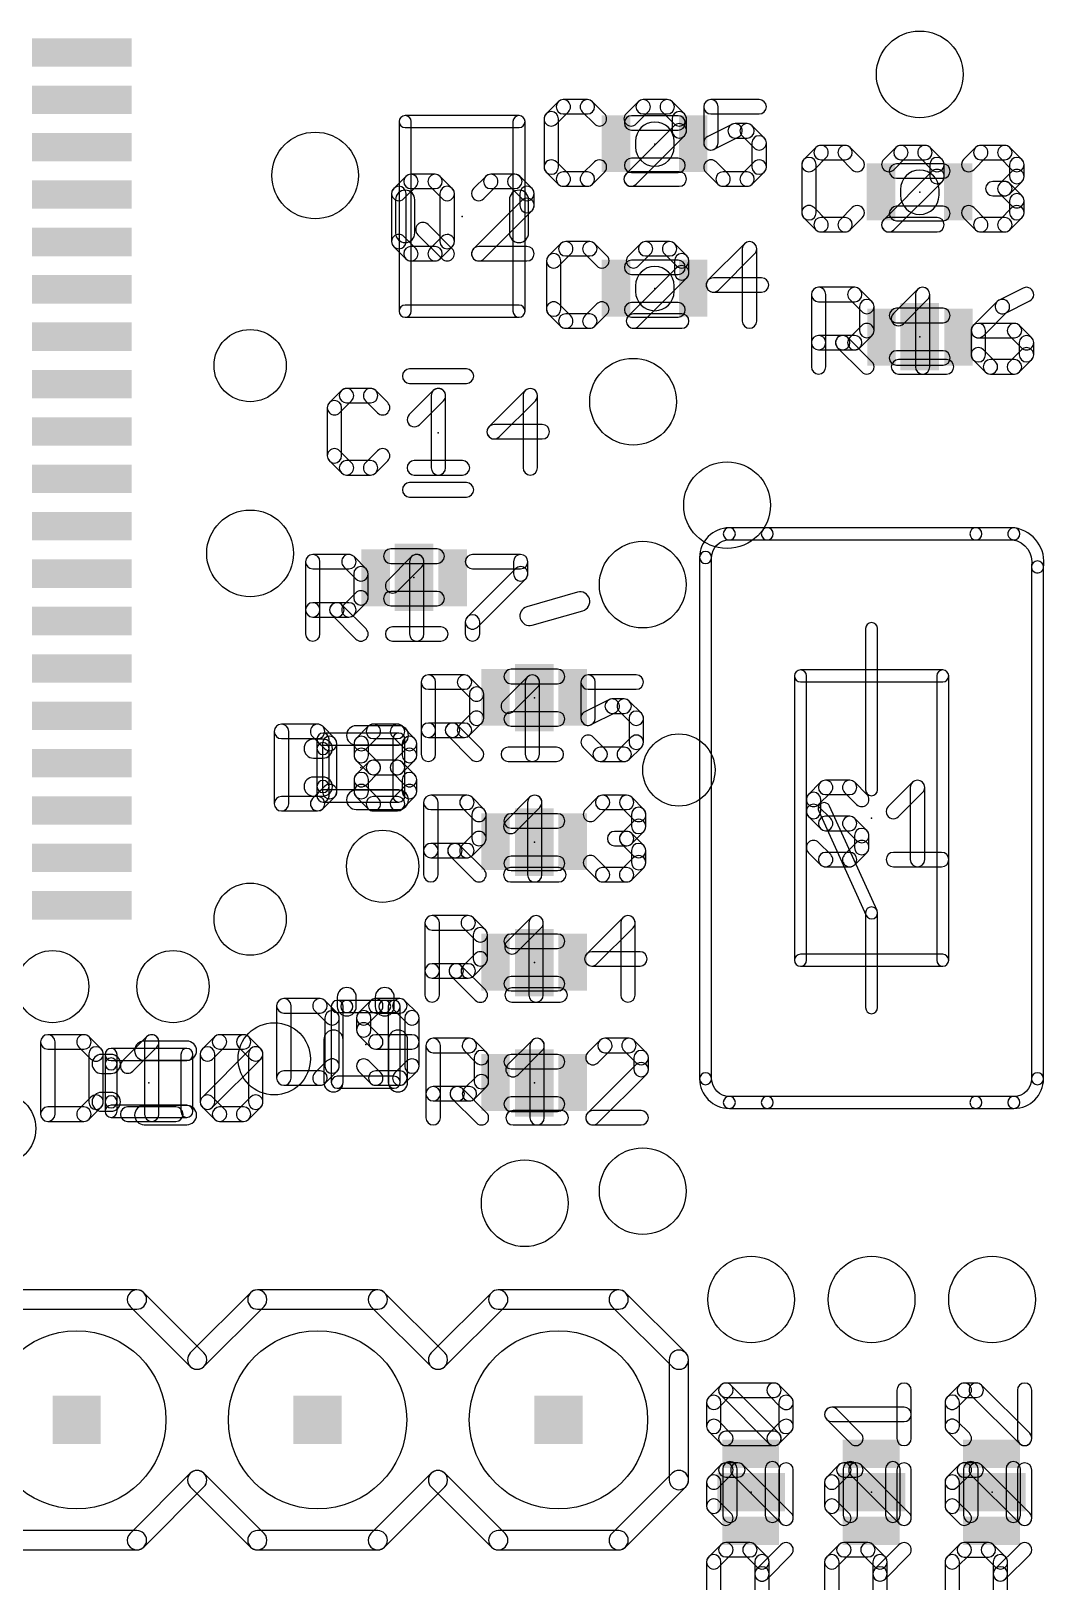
# Model space of a CAD drawing. Extents: x -56 to 120, y -53 to 58.
# Drawn here: x 43.21 to 53.89, y 16.58 to 32.94 of the extents above; entities that cross this region are included whole.
import ezdxf

# ---------------------------------------------------------------- set-up
doc = ezdxf.new("R2010")
doc.units = 0
for name, color, linetype in [('125', 6, 'CONTINUOUS'), ('126', 6, 'CONTINUOUS'), ('17', 82, 'CONTINUOUS'), ('18', 82, 'CONTINUOUS'), ('21', 253, 'CONTINUOUS'), ('23', 7, 'CONTINUOUS'), ('51', 253, 'CONTINUOUS')]:
    doc.layers.add(name, color=color, linetype=linetype)

# ---------------------------------------------------------------- blocks, each defined once
blk = doc.blocks.new('RECT')
blk.add_solid([(-0.5, -0.5), (0.5, -0.5), (-0.5, 0.5), (0.5, 0.5)])
blk = doc.blocks.new('ROUNDP')
blk.add_circle((0, 0), 0.5)
blk = doc.blocks.new('ROUNDV')
blk.add_circle((0, 0), 0.5)

msp = doc.modelspace()

# ---------------------------------------------------------------- linework, layer by layer
at = {"layer": '125'}
for points in [[(48.6162, 32.0174), (48.6162, 31.5084, 1), (48.7682, 31.5084), (48.7682, 32.0174, 1)], [(48.7655, 32.1981), (48.6385, 32.0711, 1), (48.7459, 31.9637), (48.8729, 32.0907, 1)], [(49.0732, 32.2204), (48.8192, 32.2204, 1), (48.8192, 32.0684), (49.0732, 32.0684, 1)], [(49.2539, 32.0711), (49.1269, 32.1981, 1), (49.0195, 32.0907), (49.1465, 31.9637, 1)], [(49.6075, 32.1981), (49.4805, 32.0711, 1), (49.5879, 31.9637), (49.7149, 32.0907, 1)], [(49.9152, 32.2204), (49.6612, 32.2204, 1), (49.6612, 32.0684), (49.9152, 32.0684, 1)], [(50.0959, 32.0711), (49.9689, 32.1981, 1), (49.8615, 32.0907), (49.9885, 31.9637, 1)], [(50.1182, 31.8904), (50.1182, 32.0174, 1), (49.9662, 32.0174), (49.9662, 31.8904, 1)], [(50.8842, 32.2204), (50.3762, 32.2204, 1), (50.3762, 32.0684), (50.8842, 32.0684, 1)], [(50.3002, 32.1444), (50.3002, 31.7634, 1), (50.4522, 31.7634), (50.4522, 32.1444, 1)], [(49.588, 31.3277), (50.096, 31.8367, 1), (49.9884, 31.9441), (49.4804, 31.4351, 1)], [(50.4102, 31.6954), (50.6642, 31.8224, 1), (50.5962, 31.9584), (50.3422, 31.8314, 1)], [(50.6302, 31.8144), (50.7572, 31.8144, 1), (50.7572, 31.9664), (50.6302, 31.9664, 1)], [(50.7035, 31.8367), (50.8305, 31.7097, 1), (50.9379, 31.8171), (50.8109, 31.9441, 1)], [(50.8082, 31.7634), (50.8082, 31.5084, 1), (50.9602, 31.5084), (50.9602, 31.7634, 1)], [(51.3338, 31.5344), (51.3338, 31.0264, 1), (51.4858, 31.0264), (51.4858, 31.5344, 1)], [(51.4831, 31.7151), (51.3561, 31.5881, 1), (51.4635, 31.4807), (51.5905, 31.6077, 1)], [(51.7908, 31.7374), (51.5368, 31.7374, 1), (51.5368, 31.5854), (51.7908, 31.5854, 1)], [(51.9715, 31.5881), (51.8445, 31.7151, 1), (51.7371, 31.6077), (51.8641, 31.4807, 1)], [(52.3251, 31.7151), (52.1981, 31.5881, 1), (52.3055, 31.4807), (52.4325, 31.6077, 1)], [(52.6328, 31.7374), (52.3788, 31.7374, 1), (52.3788, 31.5854), (52.6328, 31.5854, 1)], [(52.8135, 31.5881), (52.6865, 31.7151, 1), (52.5791, 31.6077), (52.7061, 31.4807, 1)], [(52.8358, 31.4074), (52.8358, 31.5344, 1), (52.6838, 31.5344), (52.6838, 31.4074, 1)], [(53.1475, 31.4807), (53.2745, 31.6077, 1), (53.1671, 31.7151), (53.0401, 31.5881, 1)], [(53.2208, 31.5854), (53.4748, 31.5854, 1), (53.4748, 31.7374), (53.2208, 31.7374, 1)], [(53.4211, 31.6077), (53.5481, 31.4807, 1), (53.6555, 31.5881), (53.5285, 31.7151, 1)], [(53.5258, 31.5344), (53.5258, 31.4074, 1), (53.6778, 31.4074), (53.6778, 31.5344, 1)], [(47.1389, 31.1757), (47.2659, 31.3027, 1), (47.1585, 31.4101), (47.0315, 31.2831, 1)], [(47.2122, 31.2804), (47.4672, 31.2804, 1), (47.4672, 31.4324), (47.2122, 31.4324, 1)], [(47.4135, 31.3027), (47.5405, 31.1757, 1), (47.6479, 31.2831), (47.5209, 31.4101, 1)], [(48.0005, 31.4101), (47.8735, 31.2831, 1), (47.9809, 31.1757), (48.1079, 31.3027, 1)], [(48.3082, 31.4324), (48.0542, 31.4324, 1), (48.0542, 31.2804), (48.3082, 31.2804, 1)], [(48.4897, 31.2834), (48.3617, 31.4104, 1), (48.2547, 31.3024), (48.3827, 31.1754, 1)], [(48.6385, 31.4547), (48.7655, 31.3277, 1), (48.8729, 31.4351), (48.7459, 31.5621, 1)], [(48.8192, 31.3054), (49.0732, 31.3054, 1), (49.0732, 31.4574), (48.8192, 31.4574, 1)], [(49.1269, 31.3277), (49.2539, 31.4547, 1), (49.1465, 31.5621), (49.0195, 31.4351, 1)], [(50.0422, 31.4574), (49.5342, 31.4574, 1), (49.5342, 31.3054), (50.0422, 31.3054, 1)], [(50.5569, 31.4351), (50.4299, 31.5621, 1), (50.3225, 31.4547), (50.4495, 31.3277, 1)], [(50.7572, 31.4574), (50.5032, 31.4574, 1), (50.5032, 31.3054), (50.7572, 31.3054, 1)], [(50.8305, 31.5621), (50.7035, 31.4351, 1), (50.8109, 31.3277), (50.9379, 31.4547, 1)], [(52.3055, 30.8457), (52.8135, 31.3537, 1), (52.7061, 31.4611), (52.1981, 30.9531, 1)], [(53.5481, 31.4611), (53.4211, 31.3341, 1), (53.5285, 31.2267), (53.6555, 31.3537, 1)], [(47.1612, 30.7214), (47.1612, 31.2294, 1), (47.0092, 31.2294), (47.0092, 30.7214, 1)], [(47.5182, 31.2294), (47.5182, 30.7214, 1), (47.6702, 30.7214), (47.6702, 31.2294, 1)], [(48.5122, 31.1024), (48.5122, 31.2294, 1), (48.3602, 31.2294), (48.3602, 31.1024, 1)], [(53.4748, 31.3564), (53.3478, 31.3564, 1), (53.3478, 31.2044), (53.4748, 31.2044, 1)], [(53.4211, 31.2267), (53.5481, 31.0997, 1), (53.6555, 31.2071), (53.5285, 31.3341, 1)], [(47.9809, 30.5397), (48.4899, 31.0487, 1), (48.3825, 31.1561), (47.8735, 30.6471, 1)], [(51.3561, 30.9727), (51.4831, 30.8457, 1), (51.5905, 30.9531), (51.4635, 31.0801, 1)], [(51.8445, 30.8457), (51.9715, 30.9727, 1), (51.8641, 31.0801), (51.7371, 30.9531, 1)], [(53.2745, 30.9531), (53.1475, 31.0801, 1), (53.0401, 30.9727), (53.1671, 30.8457, 1)], [(53.5481, 31.0801), (53.4211, 30.9531, 1), (53.5285, 30.8457), (53.6555, 30.9727, 1)], [(53.5258, 31.1534), (53.5258, 31.0264, 1), (53.6778, 31.0264), (53.6778, 31.1534, 1)], [(51.5368, 30.8234), (51.7908, 30.8234, 1), (51.7908, 30.9754), (51.5368, 30.9754, 1)], [(52.7598, 30.9754), (52.2518, 30.9754, 1), (52.2518, 30.8234), (52.7598, 30.8234, 1)], [(53.4748, 30.9754), (53.2208, 30.9754, 1), (53.2208, 30.8234), (53.4748, 30.8234, 1)], [(47.2662, 30.6469), (47.1392, 30.7749, 1), (47.0312, 30.6679), (47.1582, 30.5399, 1)], [(47.2855, 30.7947), (47.5405, 30.5397, 1), (47.6479, 30.6471), (47.3929, 30.9021, 1)], [(47.5402, 30.7749), (47.4132, 30.6469, 1), (47.5212, 30.5399), (47.6482, 30.6679, 1)], [(47.4672, 30.6694), (47.2122, 30.6694, 1), (47.2122, 30.5174), (47.4672, 30.5174, 1)], [(48.4362, 30.6694), (47.9272, 30.6694, 1), (47.9272, 30.5174), (48.4362, 30.5174, 1)], [(48.7909, 30.6997), (48.6639, 30.5727, 1), (48.7713, 30.4653), (48.8983, 30.5923, 1)], [(49.0986, 30.722), (48.8446, 30.722, 1), (48.8446, 30.57), (49.0986, 30.57, 1)], [(49.2793, 30.5727), (49.1523, 30.6997, 1), (49.0449, 30.5923), (49.1719, 30.4653, 1)], [(49.6329, 30.6997), (49.5059, 30.5727, 1), (49.6133, 30.4653), (49.7403, 30.5923, 1)], [(49.9406, 30.722), (49.6866, 30.722, 1), (49.6866, 30.57), (49.9406, 30.57, 1)], [(50.1213, 30.5727), (49.9943, 30.6997, 1), (49.8869, 30.5923), (50.0139, 30.4653, 1)], [(50.7288, 30.6997), (50.3478, 30.3177, 1), (50.4554, 30.2103), (50.8364, 30.5923, 1)], [(50.8586, 29.883), (50.8586, 30.646, 1), (50.7066, 30.646), (50.7066, 29.883, 1)], [(48.6416, 30.519), (48.6416, 30.01, 1), (48.7936, 30.01), (48.7936, 30.519, 1)], [(49.6134, 29.8293), (50.1214, 30.3383, 1), (50.0138, 30.4457), (49.5058, 29.9367, 1)], [(50.1436, 30.392), (50.1436, 30.519, 1), (49.9916, 30.519), (49.9916, 30.392, 1)], [(50.4016, 30.188), (50.9096, 30.188, 1), (50.9096, 30.34), (50.4016, 30.34, 1)], [(51.5876, 29.6552), (51.5876, 30.1632, 1), (51.4356, 30.1632), (51.4356, 29.6552, 1)], [(51.5116, 30.0872), (51.8926, 30.0872, 1), (51.8926, 30.2392), (51.5116, 30.2392, 1)], [(51.8389, 30.1095), (51.9659, 29.9825, 1), (52.0733, 30.0899), (51.9463, 30.2169, 1)], [(52.4073, 29.8555), (52.6613, 30.1095, 1), (52.5539, 30.2169), (52.2999, 29.9629, 1)], [(52.5316, 30.1632), (52.5316, 29.4002, 1), (52.6836, 29.4002), (52.6836, 30.1632, 1)], [(53.6696, 30.2312), (53.4156, 30.1042, 1), (53.4836, 29.9682), (53.7376, 30.0952, 1)], [(48.6639, 29.9563), (48.7909, 29.8293, 1), (48.8983, 29.9367), (48.7713, 30.0637, 1)], [(48.8446, 29.807), (49.0986, 29.807, 1), (49.0986, 29.959), (48.8446, 29.959, 1)], [(49.1523, 29.8293), (49.2793, 29.9563, 1), (49.1719, 30.0637), (49.0449, 29.9367, 1)], [(50.0676, 29.959), (49.5596, 29.959, 1), (49.5596, 29.807), (50.0676, 29.807, 1)], [(51.9436, 30.0362), (51.9436, 29.7822, 1), (52.0956, 29.7822), (52.0956, 30.0362, 1)], [(53.3959, 30.0899), (53.1419, 29.8359, 1), (53.2493, 29.7285), (53.5033, 29.9825, 1)], [(51.9659, 29.8359), (51.8389, 29.7089, 1), (51.9463, 29.6015), (52.0733, 29.7285, 1)], [(53.1196, 29.7822), (53.1196, 29.5272, 1), (53.2716, 29.5272), (53.2716, 29.7822, 1)], [(53.5766, 29.8582), (53.1956, 29.8582, 1), (53.1956, 29.7062), (53.5766, 29.7062, 1)], [(53.7573, 29.7089), (53.6303, 29.8359, 1), (53.5229, 29.7285), (53.6499, 29.6015, 1)], [(51.5876, 29.4002), (51.5876, 29.6552, 1), (51.4356, 29.6552), (51.4356, 29.4002, 1)], [(51.7656, 29.7312), (51.5116, 29.7312, 1), (51.5116, 29.5792), (51.7656, 29.5792, 1)], [(51.8926, 29.7312), (51.7656, 29.7312, 1), (51.7656, 29.5792), (51.8926, 29.5792, 1)], [(51.7118, 29.6016), (51.9658, 29.3466, 1), (52.0734, 29.4538), (51.8194, 29.7088, 1)], [(53.7796, 29.5272), (53.7796, 29.6552, 1), (53.6276, 29.6552), (53.6276, 29.5272, 1)], [(52.3536, 29.3242), (52.8616, 29.3242, 1), (52.8616, 29.4762), (52.3536, 29.4762, 1)], [(53.1419, 29.4735), (53.2689, 29.3465, 1), (53.3763, 29.4539), (53.2493, 29.5809, 1)], [(53.3226, 29.3242), (53.5766, 29.3242, 1), (53.5766, 29.4762), (53.3226, 29.4762, 1)], [(53.6303, 29.3465), (53.7573, 29.4735, 1), (53.6499, 29.5809), (53.5229, 29.4539, 1)], [(46.4793, 29.1499), (46.3523, 29.0229, 1), (46.4597, 28.9155), (46.5867, 29.0425, 1)], [(46.787, 29.1722), (46.533, 29.1722, 1), (46.533, 29.0202), (46.787, 29.0202, 1)], [(46.9677, 29.0229), (46.8407, 29.1499, 1), (46.7333, 29.0425), (46.8603, 28.9155, 1)], [(47.3017, 28.7885), (47.5557, 29.0425, 1), (47.4483, 29.1499), (47.1943, 28.8959, 1)], [(47.426, 29.0962), (47.426, 28.3342, 1), (47.578, 28.3342), (47.578, 29.0962, 1)], [(48.4173, 29.1499), (48.0363, 28.7689, 1), (48.1437, 28.6615), (48.5247, 29.0425, 1)], [(48.547, 28.3342), (48.547, 29.0962, 1), (48.395, 29.0962), (48.395, 28.3342, 1)], [(46.33, 28.9692), (46.33, 28.4612, 1), (46.482, 28.4612), (46.482, 28.9692, 1)], [(48.09, 28.6392), (48.598, 28.6392, 1), (48.598, 28.7912), (48.09, 28.7912, 1)], [(46.3523, 28.4075), (46.4793, 28.2805, 1), (46.5867, 28.3879), (46.4597, 28.5149, 1)], [(46.8407, 28.2805), (46.9677, 28.4075, 1), (46.8603, 28.5149), (46.7333, 28.3879, 1)], [(46.533, 28.2582), (46.787, 28.2582, 1), (46.787, 28.4102), (46.533, 28.4102, 1)], [(47.248, 28.2582), (47.756, 28.2582, 1), (47.756, 28.4102), (47.248, 28.4102, 1)], [(46.2534, 26.8352), (46.2534, 27.3442, 1), (46.1014, 27.3442), (46.1014, 26.8352, 1)], [(46.1774, 27.2682), (46.5584, 27.2682, 1), (46.5584, 27.4202), (46.1774, 27.4202, 1)], [(46.5044, 27.2907), (46.6314, 27.1627, 1), (46.7394, 27.2697), (46.6124, 27.3977, 1)], [(47.0732, 27.0356), (47.3272, 27.2906, 1), (47.2196, 27.3978), (46.9656, 27.1428, 1)], [(47.1974, 27.3442), (47.1974, 26.5812, 1), (47.3494, 26.5812), (47.3494, 27.3442, 1)], [(47.8614, 27.2682), (48.3694, 27.2682, 1), (48.3694, 27.4202), (47.8614, 27.4202, 1)], [(48.2934, 27.3442), (48.2934, 27.2162, 1), (48.4454, 27.2162), (48.4454, 27.3442, 1)], [(46.6094, 27.2162), (46.6094, 26.9622, 1), (46.7614, 26.9622), (46.7614, 27.2162, 1)], [(48.3157, 27.2699), (47.8077, 26.7619, 1), (47.9151, 26.6545), (48.4231, 27.1625, 1)], [(46.6317, 27.0159), (46.5047, 26.8889, 1), (46.6121, 26.7815), (46.7391, 26.9085, 1)], [(46.2534, 26.5812), (46.2534, 26.8352, 1), (46.1014, 26.8352), (46.1014, 26.5812, 1)], [(46.4314, 26.9112), (46.1774, 26.9112, 1), (46.1774, 26.7592), (46.4314, 26.7592, 1)], [(46.5584, 26.9112), (46.4314, 26.9112, 1), (46.4314, 26.7592), (46.5584, 26.7592, 1)], [(46.3777, 26.7815), (46.6317, 26.5275, 1), (46.7391, 26.6349), (46.4851, 26.8889, 1)], [(47.7854, 26.7082), (47.7854, 26.5812, 1), (47.9374, 26.5812), (47.9374, 26.7082, 1)], [(47.0194, 26.5052), (47.5274, 26.5052, 1), (47.5274, 26.6572), (47.0194, 26.6572, 1)], [(47.4726, 25.5654), (47.4726, 26.0734, 1), (47.3206, 26.0734), (47.3206, 25.5654, 1)], [(47.3966, 25.9974), (47.7776, 25.9974, 1), (47.7776, 26.1494), (47.3966, 26.1494, 1)], [(47.7239, 26.0197), (47.8509, 25.8927, 1), (47.9583, 26.0001), (47.8313, 26.1271, 1)], [(48.2923, 25.7657), (48.5463, 26.0197, 1), (48.4389, 26.1271), (48.1849, 25.8731, 1)], [(48.4166, 26.0734), (48.4166, 25.3114, 1), (48.5686, 25.3114), (48.5686, 26.0734, 1)], [(49.5886, 26.1494), (49.0806, 26.1494, 1), (49.0806, 25.9974), (49.5886, 25.9974, 1)], [(49.0046, 26.0734), (49.0046, 25.6924, 1), (49.1566, 25.6924), (49.1566, 26.0734, 1)], [(47.8286, 25.9464), (47.8286, 25.6924, 1), (47.9806, 25.6924), (47.9806, 25.9464, 1)], [(49.1146, 25.6244), (49.3686, 25.7514, 1), (49.3006, 25.8874), (49.0466, 25.7604, 1)], [(49.3346, 25.7434), (49.4616, 25.7434, 1), (49.4616, 25.8954), (49.3346, 25.8954, 1)], [(49.4079, 25.7657), (49.5349, 25.6387, 1), (49.6423, 25.7461), (49.5153, 25.8731, 1)], [(47.8509, 25.7461), (47.7239, 25.6191, 1), (47.8313, 25.5117), (47.9583, 25.6387, 1)], [(49.5126, 25.6924), (49.5126, 25.4384, 1), (49.6646, 25.4384), (49.6646, 25.6924, 1)], [(45.7708, 25.5531), (45.7708, 24.7904, 1), (45.9232, 24.7904), (45.9232, 25.5531, 1)], [(46.2283, 25.6293), (45.847, 25.6293, 1), (45.847, 25.4769), (46.2283, 25.4769, 1)], [(46.4093, 25.4798), (46.2822, 25.6069, 1), (46.1744, 25.4992), (46.3016, 25.3721, 1)], [(46.7428, 25.3721), (46.87, 25.4992, 1), (46.7622, 25.6069), (46.6351, 25.4798, 1)], [(46.8161, 25.4769), (47.0703, 25.4769, 1), (47.0703, 25.6293), (46.8161, 25.6293, 1)], [(47.0164, 25.4992), (47.1435, 25.3721, 1), (47.2513, 25.4798), (47.1242, 25.6069, 1)], [(47.4726, 25.3114), (47.4726, 25.5654, 1), (47.3206, 25.5654), (47.3206, 25.3114, 1)], [(47.6506, 25.6414), (47.3966, 25.6414, 1), (47.3966, 25.4894), (47.6506, 25.4894, 1)], [(47.7776, 25.6414), (47.6506, 25.6414, 1), (47.6506, 25.4894), (47.7776, 25.4894, 1)], [(47.5969, 25.5117), (47.8509, 25.2577, 1), (47.9583, 25.3651), (47.7043, 25.6191, 1)], [(46.4316, 24.9175), (46.4316, 25.4259, 1), (46.2792, 25.4259), (46.2792, 24.9175, 1)], [(46.7652, 25.2988), (46.7652, 25.4259, 1), (46.6128, 25.4259), (46.6128, 25.2988, 1)], [(46.87, 25.2256), (46.7428, 25.3527, 1), (46.6351, 25.245), (46.7622, 25.1178, 1)], [(47.1435, 25.3527), (47.0164, 25.2256, 1), (47.1242, 25.1178), (47.2513, 25.245, 1)], [(47.1212, 25.4259), (47.1212, 25.2988, 1), (47.2736, 25.2988), (47.2736, 25.4259, 1)], [(48.2386, 25.2354), (48.7466, 25.2354, 1), (48.7466, 25.3874), (48.2386, 25.3874, 1)], [(49.2613, 25.3651), (49.1343, 25.4921, 1), (49.0269, 25.3847), (49.1539, 25.2577, 1)], [(49.4616, 25.3874), (49.2076, 25.3874, 1), (49.2076, 25.2354), (49.4616, 25.2354, 1)], [(49.5349, 25.4921), (49.4079, 25.3651, 1), (49.5153, 25.2577), (49.6423, 25.3847, 1)], [(46.7428, 24.9907), (46.87, 25.1178, 1), (46.7622, 25.2256), (46.6351, 25.0985, 1)], [(46.8161, 25.0955), (47.0703, 25.0955, 1), (47.0703, 25.2479), (46.8161, 25.2479, 1)], [(47.0164, 25.1178), (47.1435, 24.9907, 1), (47.2513, 25.0985), (47.1242, 25.2256, 1)], [(46.7652, 24.9175), (46.7652, 25.0446, 1), (46.6128, 25.0446), (46.6128, 24.9175, 1)], [(47.1212, 25.0446), (47.1212, 24.9175, 1), (47.2736, 24.9175), (47.2736, 25.0446, 1)], [(46.2822, 24.7365), (46.4093, 24.8636, 1), (46.3016, 24.9714), (46.1744, 24.8443, 1)], [(46.87, 24.8443), (46.7428, 24.9714, 1), (46.6351, 24.8636), (46.7622, 24.7365, 1)], [(47.1435, 24.9714), (47.0164, 24.8443, 1), (47.1242, 24.7365), (47.2513, 24.8636, 1)], [(47.498, 24.295), (47.498, 24.804, 1), (47.346, 24.804), (47.346, 24.295, 1)], [(47.422, 24.728), (47.803, 24.728, 1), (47.803, 24.88), (47.422, 24.88, 1)], [(47.7493, 24.7503), (47.8763, 24.6233, 1), (47.9837, 24.7307), (47.8567, 24.8577, 1)], [(48.3177, 24.4963), (48.5717, 24.7503, 1), (48.4643, 24.8577), (48.2103, 24.6037, 1)], [(48.442, 24.804), (48.442, 24.041, 1), (48.594, 24.041), (48.594, 24.804, 1)], [(49.1597, 24.6233), (49.2867, 24.7503, 1), (49.1793, 24.8577), (49.0523, 24.7307, 1)], [(49.233, 24.728), (49.487, 24.728, 1), (49.487, 24.88), (49.233, 24.88, 1)], [(49.4333, 24.7503), (49.5603, 24.6233, 1), (49.6677, 24.7307), (49.5407, 24.8577, 1)], [(51.382, 24.835), (51.382, 24.708, 1), (51.534, 24.708), (51.534, 24.835, 1)], [(51.5313, 25.0157), (51.4043, 24.8887, 1), (51.5117, 24.7813), (51.6387, 24.9083, 1)], [(51.839, 25.038), (51.585, 25.038, 1), (51.585, 24.886), (51.839, 24.886, 1)], [(52.0197, 24.8887), (51.8927, 25.0157, 1), (51.7853, 24.9083), (51.9123, 24.7813, 1)], [(52.3537, 24.6543), (52.6077, 24.9083, 1), (52.5003, 25.0157), (52.2463, 24.7617, 1)], [(52.478, 24.962), (52.478, 24.2, 1), (52.63, 24.2), (52.63, 24.962, 1)], [(45.847, 24.7142), (46.2283, 24.7142, 1), (46.2283, 24.8666), (45.847, 24.8666, 1)], [(47.0703, 24.8666), (46.8161, 24.8666, 1), (46.8161, 24.7142), (47.0703, 24.7142, 1)], [(47.854, 24.677), (47.854, 24.422, 1), (48.006, 24.422), (48.006, 24.677, 1)], [(49.538, 24.677), (49.538, 24.55, 1), (49.69, 24.55), (49.69, 24.677, 1)], [(51.4043, 24.6543), (51.5313, 24.5273, 1), (51.6387, 24.6347), (51.5117, 24.7617, 1)], [(49.56, 24.6035), (49.433, 24.4755, 1), (49.541, 24.3685), (49.668, 24.4965, 1)], [(51.585, 24.505), (51.839, 24.505, 1), (51.839, 24.657), (51.585, 24.657, 1)], [(51.7853, 24.5273), (51.9123, 24.4003, 1), (52.0197, 24.5077), (51.8927, 24.6347, 1)], [(47.8763, 24.4757), (47.7493, 24.3487, 1), (47.8567, 24.2413), (47.9837, 24.3683, 1)], [(49.487, 24.498), (49.36, 24.498, 1), (49.36, 24.346), (49.487, 24.346, 1)], [(49.4333, 24.3683), (49.5603, 24.2413, 1), (49.6677, 24.3487), (49.5407, 24.4757, 1)], [(51.6387, 24.2537), (51.5117, 24.3807, 1), (51.4043, 24.2733), (51.5313, 24.1463, 1)], [(51.9123, 24.3807), (51.7853, 24.2537, 1), (51.8927, 24.1463), (52.0197, 24.2733, 1)], [(51.89, 24.454), (51.89, 24.327, 1), (52.042, 24.327), (52.042, 24.454, 1)], [(47.498, 24.041), (47.498, 24.295, 1), (47.346, 24.295), (47.346, 24.041, 1)], [(47.676, 24.371), (47.422, 24.371, 1), (47.422, 24.219), (47.676, 24.219, 1)], [(47.803, 24.371), (47.676, 24.371, 1), (47.676, 24.219), (47.803, 24.219, 1)], [(47.6223, 24.2413), (47.8763, 23.9873, 1), (47.9837, 24.0947), (47.7297, 24.3487, 1)], [(49.2867, 24.0947), (49.1597, 24.2217, 1), (49.0523, 24.1143), (49.1793, 23.9873, 1)], [(49.5603, 24.2217), (49.4333, 24.0947, 1), (49.5407, 23.9873), (49.6677, 24.1143, 1)], [(49.538, 24.295), (49.538, 24.168, 1), (49.69, 24.168), (49.69, 24.295, 1)], [(51.839, 24.276), (51.585, 24.276, 1), (51.585, 24.124), (51.839, 24.124, 1)], [(52.3, 24.124), (52.808, 24.124, 1), (52.808, 24.276), (52.3, 24.276, 1)], [(48.264, 23.965), (48.772, 23.965, 1), (48.772, 24.117), (48.264, 24.117, 1)], [(49.487, 24.117), (49.233, 24.117, 1), (49.233, 23.965), (49.487, 23.965, 1)], [(47.512, 23.0254), (47.512, 23.5334, 1), (47.36, 23.5334), (47.36, 23.0254, 1)], [(47.436, 23.4574), (47.817, 23.4574, 1), (47.817, 23.6094), (47.436, 23.6094, 1)], [(47.7633, 23.4797), (47.8903, 23.3527, 1), (47.9977, 23.4601), (47.8707, 23.5871, 1)], [(48.3317, 23.2257), (48.5857, 23.4797, 1), (48.4783, 23.5871), (48.2243, 23.3331, 1)], [(48.456, 23.5334), (48.456, 22.7714, 1), (48.608, 22.7714), (48.608, 23.5334, 1)], [(49.4473, 23.5871), (49.0663, 23.2061, 1), (49.1737, 23.0987), (49.5547, 23.4797, 1)], [(49.577, 22.7714), (49.577, 23.5334, 1), (49.425, 23.5334), (49.425, 22.7714, 1)], [(47.868, 23.4064), (47.868, 23.1524, 1), (48.02, 23.1524), (48.02, 23.4064, 1)], [(47.512, 22.7714), (47.512, 23.0254, 1), (47.36, 23.0254), (47.36, 22.7714, 1)], [(47.69, 23.1014), (47.436, 23.1014, 1), (47.436, 22.9494), (47.69, 22.9494, 1)], [(47.817, 23.1014), (47.69, 23.1014, 1), (47.69, 22.9494), (47.817, 22.9494, 1)], [(47.6363, 22.9717), (47.8903, 22.7177, 1), (47.9977, 22.8251), (47.7437, 23.0791, 1)], [(47.8903, 23.2061), (47.7633, 23.0791, 1), (47.8707, 22.9717), (47.9977, 23.0987, 1)], [(49.12, 23.0764), (49.628, 23.0764, 1), (49.628, 23.2284), (49.12, 23.2284, 1)], [(48.278, 22.6954), (48.786, 22.6954, 1), (48.786, 22.8474), (48.278, 22.8474, 1)], [(45.7962, 22.6575), (45.7962, 21.8948, 1), (45.9486, 21.8948), (45.9486, 22.6575, 1)], [(46.2537, 22.7337), (45.8724, 22.7337, 1), (45.8724, 22.5813), (46.2537, 22.5813, 1)], [(46.4347, 22.5842), (46.3076, 22.7113, 1), (46.1998, 22.6036), (46.327, 22.4765, 1)], [(46.457, 22.0219), (46.457, 22.5303, 1), (46.3046, 22.5303), (46.3046, 22.0219, 1)], [(46.7876, 22.7113), (46.6605, 22.5842, 1), (46.7682, 22.4765), (46.8954, 22.6036, 1)], [(46.6382, 22.5303), (46.6382, 22.4032, 1), (46.7906, 22.4032), (46.7906, 22.5303, 1)], [(47.0957, 22.7337), (46.8415, 22.7337, 1), (46.8415, 22.5813), (47.0957, 22.5813, 1)], [(47.2767, 22.5842), (47.1496, 22.7113, 1), (47.0418, 22.6036), (47.1689, 22.4765, 1)], [(47.299, 22.0219), (47.299, 22.5303, 1), (47.1466, 22.5303), (47.1466, 22.0219, 1)], [(46.6605, 22.3494), (46.7876, 22.2222, 1), (46.8954, 22.33), (46.7682, 22.4571, 1)], [(43.307, 22.2765), (43.307, 21.5138, 1), (43.4594, 21.5138), (43.4594, 22.2765, 1)], [(43.7645, 22.3527), (43.3832, 22.3527, 1), (43.3832, 22.2003), (43.7645, 22.2003, 1)], [(43.9455, 22.2032), (43.8184, 22.3303, 1), (43.7106, 22.2226), (43.8378, 22.0955, 1)], [(44.279, 21.9684), (44.5333, 22.2226, 1), (44.4255, 22.3303), (44.1713, 22.0761, 1)], [(44.4032, 22.2765), (44.4032, 21.5138, 1), (44.5556, 21.5138), (44.5556, 22.2765, 1)], [(45.121, 22.0955), (45.2481, 22.2226, 1), (45.1404, 22.3303), (45.0132, 22.2032, 1)], [(45.1942, 22.2003), (45.4485, 22.2003, 1), (45.4485, 22.3527), (45.1942, 22.3527, 1)], [(45.3946, 22.2226), (45.5217, 22.0955, 1), (45.6294, 22.2032), (45.5023, 22.3303, 1)], [(46.8415, 22.1999), (47.2228, 22.1999, 1), (47.2228, 22.3523), (46.8415, 22.3523, 1)], [(47.523, 21.7298), (47.523, 22.2388, 1), (47.371, 22.2388), (47.371, 21.7298, 1)], [(47.447, 22.1628), (47.829, 22.1628, 1), (47.829, 22.3148), (47.447, 22.3148, 1)], [(47.775, 22.1853), (47.902, 22.0573, 1), (48.01, 22.1643), (47.883, 22.2923, 1)], [(48.3428, 21.9302), (48.5968, 22.1852, 1), (48.4892, 22.2924), (48.2352, 22.0374, 1)], [(48.467, 22.2388), (48.467, 21.4758, 1), (48.619, 21.4758), (48.619, 22.2388, 1)], [(49.204, 22.2923), (49.077, 22.1643, 1), (49.185, 22.0573), (49.312, 22.1853, 1)], [(49.512, 22.3148), (49.258, 22.3148, 1), (49.258, 22.1628), (49.512, 22.1628, 1)], [(49.6937, 22.1645), (49.5657, 22.2925, 1), (49.4583, 22.1851), (49.5863, 22.0571, 1)], [(43.9678, 21.6409), (43.9678, 22.1493, 1), (43.8154, 22.1493), (43.8154, 21.6409, 1)], [(45.1433, 21.6409), (45.1433, 22.1493, 1), (44.9909, 22.1493), (44.9909, 21.6409, 1)], [(45.121, 21.587), (45.6294, 22.0955, 1), (45.5217, 22.2032), (45.0132, 21.6948, 1)], [(45.4994, 22.1493), (45.4994, 21.6409, 1), (45.6518, 21.6409), (45.6518, 22.1493, 1)], [(46.3076, 21.8409), (46.4347, 21.968, 1), (46.327, 22.0758), (46.1998, 21.9487, 1)], [(46.6605, 21.968), (46.7876, 21.8409, 1), (46.8954, 21.9487), (46.7682, 22.0758, 1)], [(47.1496, 21.8409), (47.2767, 21.968, 1), (47.1689, 22.0758), (47.0418, 21.9487, 1)], [(47.88, 22.1108), (47.88, 21.8568, 1), (48.032, 21.8568), (48.032, 22.1108, 1)], [(49.716, 21.9838), (49.716, 22.1108, 1), (49.564, 22.1108), (49.564, 21.9838, 1)], [(45.8724, 21.8186), (46.2537, 21.8186, 1), (46.2537, 21.971), (45.8724, 21.971, 1)], [(46.8415, 21.8186), (47.0957, 21.8186, 1), (47.0957, 21.971), (46.8415, 21.971, 1)], [(47.9023, 21.9105), (47.7753, 21.7835, 1), (47.8827, 21.6761), (48.0097, 21.8031, 1)], [(49.1847, 21.422), (49.6937, 21.93, 1), (49.5863, 22.0376), (49.0773, 21.5296, 1)], [(47.523, 21.4758), (47.523, 21.7298, 1), (47.371, 21.7298), (47.371, 21.4758, 1)], [(47.701, 21.8058), (47.447, 21.8058, 1), (47.447, 21.6538), (47.701, 21.6538, 1)], [(47.829, 21.8058), (47.701, 21.8058, 1), (47.701, 21.6538), (47.829, 21.6538, 1)], [(47.6474, 21.676), (47.9024, 21.422, 1), (48.0096, 21.5296), (47.7546, 21.7836, 1)], [(43.8184, 21.4599), (43.9455, 21.587, 1), (43.8378, 21.6948), (43.7106, 21.5677, 1)], [(45.2481, 21.5677), (45.121, 21.6948, 1), (45.0132, 21.587), (45.1404, 21.4599, 1)], [(45.5217, 21.6948), (45.3946, 21.5677, 1), (45.5023, 21.4599), (45.6294, 21.587, 1)], [(43.3832, 21.4376), (43.7645, 21.4376, 1), (43.7645, 21.59), (43.3832, 21.59, 1)], [(44.2252, 21.4376), (44.7336, 21.4376, 1), (44.7336, 21.59), (44.2252, 21.59, 1)], [(45.4485, 21.59), (45.1942, 21.59, 1), (45.1942, 21.4376), (45.4485, 21.4376, 1)], [(48.289, 21.3998), (48.798, 21.3998, 1), (48.798, 21.5518), (48.289, 21.5518, 1)], [(49.64, 21.5518), (49.131, 21.5518, 1), (49.131, 21.3998), (49.64, 21.3998, 1)], [(50.46, 18.4197), (50.587, 18.5477, 1), (50.479, 18.6547), (50.352, 18.5267, 1)], [(50.533, 18.5252), (51.041, 18.5252, 1), (51.041, 18.6772), (50.533, 18.6772, 1)], [(51.0948, 18.1459), (50.5868, 18.6549, 1), (50.4792, 18.5475), (50.9872, 18.0385, 1)], [(50.987, 18.5477), (51.114, 18.4197, 1), (51.222, 18.5267), (51.095, 18.6547, 1)], [(52.4886, 18.0922), (52.4886, 18.6012, 1), (52.3366, 18.6012), (52.3366, 18.0922, 1)], [(52.9937, 18.6545), (52.8667, 18.5275, 1), (52.9741, 18.4201), (53.1011, 18.5471, 1)], [(53.1744, 18.6768), (53.0474, 18.6768, 1), (53.0474, 18.5248), (53.1744, 18.5248, 1)], [(53.7371, 18.1466), (53.2281, 18.6546, 1), (53.1207, 18.547), (53.6297, 18.039, 1)], [(53.6074, 18.6008), (53.6074, 18.0928, 1), (53.7594, 18.0928), (53.7594, 18.6008, 1)], [(50.482, 18.2192), (50.482, 18.4732, 1), (50.33, 18.4732), (50.33, 18.2192, 1)], [(51.092, 18.4732), (51.092, 18.2192, 1), (51.244, 18.2192), (51.244, 18.4732, 1)], [(52.8444, 18.4738), (52.8444, 18.2198, 1), (52.9964, 18.2198), (52.9964, 18.4738, 1)], [(51.6506, 18.2702), (52.4126, 18.2702, 1), (52.4126, 18.4222), (51.6506, 18.4222, 1)], [(51.9583, 18.1459), (51.7043, 18.3999, 1), (51.5969, 18.2925), (51.8509, 18.0385, 1)], [(50.5867, 18.1459), (50.4597, 18.2729, 1), (50.3523, 18.1655), (50.4793, 18.0385, 1)], [(51.041, 18.1682), (50.533, 18.1682, 1), (50.533, 18.0162), (51.041, 18.0162, 1)], [(51.1143, 18.2729), (50.9873, 18.1459, 1), (51.0947, 18.0385), (51.2217, 18.1655, 1)], [(52.8667, 18.1661), (52.9937, 18.0391, 1), (53.1011, 18.1465), (52.9741, 18.2735, 1)], [(50.479, 17.8127), (50.352, 17.6847, 1), (50.46, 17.5777), (50.587, 17.7057, 1)], [(50.33, 17.6312), (50.33, 17.3772, 1), (50.482, 17.3772), (50.482, 17.6312, 1)], [(50.66, 17.8352), (50.533, 17.8352, 1), (50.533, 17.6832), (50.66, 17.6832, 1)], [(51.2218, 17.3039), (50.7138, 17.8129, 1), (50.6062, 17.7055), (51.1142, 17.1965, 1)], [(51.092, 17.7592), (51.092, 17.2502, 1), (51.244, 17.2502), (51.244, 17.7592, 1)], [(51.7236, 17.8127), (51.5966, 17.6847, 1), (51.7046, 17.5777), (51.8316, 17.7057, 1)], [(51.5746, 17.6312), (51.5746, 17.3772, 1), (51.7266, 17.3772), (51.7266, 17.6312, 1)], [(51.9046, 17.8352), (51.7776, 17.8352, 1), (51.7776, 17.6832), (51.9046, 17.6832, 1)], [(52.4664, 17.3039), (51.9584, 17.8129, 1), (51.8508, 17.7055), (52.3588, 17.1965, 1)], [(52.3366, 17.7592), (52.3366, 17.2502, 1), (52.4886, 17.2502), (52.4886, 17.7592, 1)], [(52.8444, 17.6318), (52.8444, 17.3778, 1), (52.9964, 17.3778), (52.9964, 17.6318, 1)], [(52.9937, 17.8125), (52.8667, 17.6855, 1), (52.9741, 17.5781), (53.1011, 17.7051, 1)], [(53.1744, 17.8348), (53.0474, 17.8348, 1), (53.0474, 17.6828), (53.1744, 17.6828, 1)], [(53.7371, 17.3046), (53.2281, 17.8126, 1), (53.1207, 17.705), (53.6297, 17.197, 1)], [(53.6074, 17.7588), (53.6074, 17.2508, 1), (53.7594, 17.2508), (53.7594, 17.7588, 1)], [(50.3523, 17.3235), (50.4793, 17.1965, 1), (50.5867, 17.3039), (50.4597, 17.4309, 1)], [(51.5969, 17.3235), (51.7239, 17.1965, 1), (51.8313, 17.3039), (51.7043, 17.4309, 1)], [(52.8667, 17.3241), (52.9937, 17.1971, 1), (53.1011, 17.3045), (52.9741, 17.4315, 1)], [(50.482, 16.4082), (50.482, 16.7902, 1), (50.33, 16.7902), (50.33, 16.4082, 1)], [(50.4597, 16.7365), (50.5867, 16.8635, 1), (50.4793, 16.9709), (50.3523, 16.8439, 1)], [(50.533, 16.8412), (50.787, 16.8412, 1), (50.787, 16.9932), (50.533, 16.9932, 1)], [(50.7333, 16.8635), (50.8603, 16.7365, 1), (50.9677, 16.8439), (50.8407, 16.9709, 1)], [(50.838, 16.7902), (50.838, 16.6622, 1), (50.99, 16.6622), (50.99, 16.7902, 1)], [(50.9678, 16.6086), (51.2218, 16.8636, 1), (51.1142, 16.9708), (50.8602, 16.7158, 1)], [(51.7266, 16.4082), (51.7266, 16.7902, 1), (51.5746, 16.7902), (51.5746, 16.4082, 1)], [(51.7043, 16.7365), (51.8313, 16.8635, 1), (51.7239, 16.9709), (51.5969, 16.8439, 1)], [(51.7776, 16.8412), (52.0316, 16.8412, 1), (52.0316, 16.9932), (51.7776, 16.9932, 1)], [(51.9779, 16.8635), (52.1049, 16.7365, 1), (52.2123, 16.8439), (52.0853, 16.9709, 1)], [(52.0826, 16.7902), (52.0826, 16.6622, 1), (52.2346, 16.6622), (52.2346, 16.7902, 1)], [(52.2124, 16.6086), (52.4664, 16.8636, 1), (52.3588, 16.9708), (52.1048, 16.7158, 1)], [(52.9964, 16.4088), (52.9964, 16.7898, 1), (52.8444, 16.7898), (52.8444, 16.4088, 1)], [(52.9741, 16.7361), (53.1011, 16.8631, 1), (52.9937, 16.9705), (52.8667, 16.8435, 1)], [(53.0474, 16.8408), (53.3014, 16.8408, 1), (53.3014, 16.9928), (53.0474, 16.9928, 1)], [(53.2477, 16.8631), (53.3747, 16.7361, 1), (53.4821, 16.8435), (53.3551, 16.9705, 1)], [(53.3524, 16.7898), (53.3524, 16.6628, 1), (53.5044, 16.6628), (53.5044, 16.7898, 1)], [(53.482, 16.609), (53.737, 16.863, 1), (53.6298, 16.9706), (53.3748, 16.7166, 1)], [(50.838, 16.6622), (50.838, 16.4082, 1), (50.99, 16.4082), (50.99, 16.6622, 1)], [(52.0826, 16.6622), (52.0826, 16.4082, 1), (52.2346, 16.4082), (52.2346, 16.6622, 1)], [(53.3524, 16.6628), (53.3524, 16.4088, 1), (53.5044, 16.4088), (53.5044, 16.6628, 1)]]:
    msp.add_lwpolyline(points, format="xyb", close=True, dxfattribs=at)
at = {"layer": '126'}
for points in [[(43.053, 19.4564), (44.323, 19.4564, 1), (44.323, 19.6596), (43.053, 19.6596, 1)], [(44.2512, 19.4862), (44.8862, 18.8512, 1), (45.0298, 18.9948), (44.3948, 19.6298, 1)], [(45.0298, 18.8512), (45.6648, 19.4862, 1), (45.5212, 19.6298), (44.8862, 18.9948, 1)], [(45.593, 19.4564), (46.863, 19.4564, 1), (46.863, 19.6596), (45.593, 19.6596, 1)], [(46.7912, 19.4862), (47.4262, 18.8512, 1), (47.5698, 18.9948), (46.9348, 19.6298, 1)], [(47.5698, 18.8512), (48.2048, 19.4862, 1), (48.0612, 19.6298), (47.4262, 18.9948, 1)], [(48.133, 19.4564), (49.403, 19.4564, 1), (49.403, 19.6596), (48.133, 19.6596, 1)], [(49.3312, 19.4862), (49.9662, 18.8512, 1), (50.1098, 18.9948), (49.4748, 19.6298, 1)], [(49.9364, 18.923), (49.9364, 17.653, 1), (50.1396, 17.653), (50.1396, 18.923, 1)], [(44.8862, 17.7248), (44.2512, 17.0898, 1), (44.3948, 16.9462), (45.0298, 17.5812, 1)], [(45.6648, 17.0898), (45.0298, 17.7248, 1), (44.8862, 17.5812), (45.5212, 16.9462, 1)], [(47.4262, 17.7248), (46.7912, 17.0898, 1), (46.9348, 16.9462), (47.5698, 17.5812, 1)], [(48.2048, 17.0898), (47.5698, 17.7248, 1), (47.4262, 17.5812), (48.0612, 16.9462, 1)], [(49.9662, 17.7248), (49.3312, 17.0898, 1), (49.4748, 16.9462), (50.1098, 17.5812, 1)], [(44.323, 17.1196), (43.053, 17.1196, 1), (43.053, 16.9164), (44.323, 16.9164, 1)], [(46.863, 17.1196), (45.593, 17.1196, 1), (45.593, 16.9164), (46.863, 16.9164, 1)], [(49.403, 17.1196), (48.133, 17.1196, 1), (48.133, 16.9164), (49.403, 16.9164, 1)]]:
    msp.add_lwpolyline(points, format="xyb", close=True, dxfattribs=at)
at = {"layer": '21'}
for points in [[(49.9872, 31.7195), (49.9872, 31.7805, 1), (49.5808, 31.7805), (49.5808, 31.7195, 1)], [(52.7812, 31.2115), (52.7812, 31.2725, 1), (52.3748, 31.2725), (52.3748, 31.2115, 1)], [(47.0504, 31.163), (47.0504, 30.813, 1), (47.2536, 30.813), (47.2536, 31.163, 1)], [(48.2504, 31.163), (48.2504, 30.813, 1), (48.4536, 30.813), (48.4536, 31.163, 1)], [(49.9872, 30.1955), (49.9872, 30.2565, 1), (49.5808, 30.2565), (49.5808, 30.1955, 1)], [(47.198, 29.2258), (47.798, 29.2258, 1), (47.798, 29.3782), (47.198, 29.3782, 1)], [(47.198, 28.0258), (47.798, 28.0258, 1), (47.798, 28.1782), (47.198, 28.1782, 1)], [(50.57, 27.5745, 1), (50.57, 27.7015, 0.4142), (50.2565, 27.388, 1), (50.3835, 27.388, -0.4142)], [(50.97, 27.7015), (50.57, 27.7015, 1), (50.57, 27.5745), (50.97, 27.5745, 1)], [(53.57, 27.7015), (53.17, 27.7015, 1), (53.17, 27.5745), (53.57, 27.5745, 1)], [(53.7574, 27.2984, 1), (53.8826, 27.2776, 0.4142), (53.5804, 27.7006, 1), (53.5596, 27.5754, -0.4142)], [(50.3835, 21.888), (50.3835, 27.388, 1), (50.2565, 27.388), (50.2565, 21.888, 1)], [(53.7565, 27.288), (53.7565, 21.888, 1), (53.8835, 21.888), (53.8835, 27.288, 1)], [(48.9687, 27.0217), (48.4353, 26.8693, 1), (48.4911, 26.6739), (49.0245, 26.8263, 1)], [(51.3835, 23.138), (51.3835, 26.138, 1), (51.2565, 26.138), (51.2565, 23.138, 1)], [(52.82, 26.2015), (51.32, 26.2015, 1), (51.32, 26.0745), (52.82, 26.0745, 1)], [(52.7565, 26.138), (52.7565, 23.138, 1), (52.8835, 23.138), (52.8835, 26.138, 1)], [(47.0852, 25.613), (46.6352, 25.613, 1), (46.6352, 25.4098), (47.0852, 25.4098, 1)], [(47.0852, 24.933), (46.6352, 24.933, 1), (46.6352, 24.7298), (47.0852, 24.7298, 1)], [(52.82, 23.2015), (51.32, 23.2015, 1), (51.32, 23.0745), (52.82, 23.0745, 1)], [(44.85, 22.2856), (44.4, 22.2856, 1), (44.4, 22.0824), (44.85, 22.0824, 1)], [(46.4976, 21.8504), (46.4976, 22.3004, 1), (46.2944, 22.3004), (46.2944, 21.8504, 1)], [(47.1776, 21.8504), (47.1776, 22.3004, 1), (46.9744, 22.3004), (46.9744, 21.8504, 1)], [(50.3835, 21.888, 1), (50.2565, 21.888, 0.4142), (50.57, 21.5745, 1), (50.57, 21.7015, -0.4142)], [(53.57, 21.7015, 1), (53.57, 21.5745, 0.4142), (53.8835, 21.888, 1), (53.7565, 21.888, -0.4142)], [(44.85, 21.6056), (44.4, 21.6056, 1), (44.4, 21.4024), (44.85, 21.4024, 1)], [(50.97, 21.7015), (50.57, 21.7015, 1), (50.57, 21.5745), (50.97, 21.5745, 1)], [(53.57, 21.7015), (53.17, 21.7015, 1), (53.17, 21.5745), (53.57, 21.5745, 1)], [(43.053, 19.4564), (44.323, 19.4564, 1), (44.323, 19.6596), (43.053, 19.6596, 1)], [(44.2512, 19.4862), (44.8862, 18.8512, 1), (45.0298, 18.9948), (44.3948, 19.6298, 1)], [(45.0298, 18.8512), (45.6648, 19.4862, 1), (45.5212, 19.6298), (44.8862, 18.9948, 1)], [(45.593, 19.4564), (46.863, 19.4564, 1), (46.863, 19.6596), (45.593, 19.6596, 1)], [(46.7912, 19.4862), (47.4262, 18.8512, 1), (47.5698, 18.9948), (46.9348, 19.6298, 1)], [(47.5698, 18.8512), (48.2048, 19.4862, 1), (48.0612, 19.6298), (47.4262, 18.9948, 1)], [(48.133, 19.4564), (49.403, 19.4564, 1), (49.403, 19.6596), (48.133, 19.6596, 1)], [(49.3312, 19.4862), (49.9662, 18.8512, 1), (50.1098, 18.9948), (49.4748, 19.6298, 1)], [(49.9364, 18.923), (49.9364, 17.653, 1), (50.1396, 17.653), (50.1396, 18.923, 1)], [(44.8862, 17.7248), (44.2512, 17.0898, 1), (44.3948, 16.9462), (45.0298, 17.5812, 1)], [(45.6648, 17.0898), (45.0298, 17.7248, 1), (44.8862, 17.5812), (45.5212, 16.9462, 1)], [(47.4262, 17.7248), (46.7912, 17.0898, 1), (46.9348, 16.9462), (47.5698, 17.5812, 1)], [(48.2048, 17.0898), (47.5698, 17.7248, 1), (47.4262, 17.5812), (48.0612, 16.9462, 1)], [(49.9662, 17.7248), (49.3312, 17.0898, 1), (49.4748, 16.9462), (50.1098, 17.5812, 1)], [(44.323, 17.1196), (43.053, 17.1196, 1), (43.053, 16.9164), (44.323, 16.9164, 1)], [(46.863, 17.1196), (45.593, 17.1196, 1), (45.593, 16.9164), (46.863, 16.9164, 1)], [(49.403, 17.1196), (48.133, 17.1196, 1), (48.133, 16.9164), (49.403, 16.9164, 1)]]:
    msp.add_lwpolyline(points, format="xyb", close=True, dxfattribs=at)
at = {"layer": '23'}
for p in [(49.784, 31.75), (52.578, 31.242), (47.752, 30.988), (49.784, 30.226), (52.578, 29.718), (47.498, 28.702), (47.244, 27.178), (48.514, 25.908), (46.6852, 25.1714), (52.07, 24.638), (48.514, 24.384), (48.514, 23.114), (46.736, 22.2504), (44.45, 21.844), (48.514, 21.844), (50.8, 17.526), (52.07, 17.526), (53.34, 17.526)]:
    msp.add_point(p, dxfattribs=at)
at = {"layer": '51'}
for points in [[(47.2155, 29.988), (47.2155, 31.988, 1), (47.0885, 31.988), (47.0885, 29.988, 1)], [(47.152, 31.9245), (48.352, 31.9245, 1), (48.352, 32.0515), (47.152, 32.0515, 1)], [(48.2885, 31.988), (48.2885, 29.988, 1), (48.4155, 29.988), (48.4155, 31.988, 1)], [(49.539, 31.8978), (50.029, 31.8978, 1), (50.029, 32.0502), (49.539, 32.0502, 1)], [(50.029, 31.6022), (49.539, 31.6022, 1), (49.539, 31.4498), (50.029, 31.4498, 1)], [(52.333, 31.3898), (52.823, 31.3898, 1), (52.823, 31.5422), (52.333, 31.5422, 1)], [(52.823, 31.0942), (52.333, 31.0942, 1), (52.333, 30.9418), (52.823, 30.9418, 1)], [(49.539, 30.3738), (50.029, 30.3738, 1), (50.029, 30.5262), (49.539, 30.5262, 1)], [(48.352, 30.0515), (47.152, 30.0515, 1), (47.152, 29.9245), (48.352, 29.9245, 1)], [(50.029, 30.0782), (49.539, 30.0782, 1), (49.539, 29.9258), (50.029, 29.9258, 1)], [(52.333, 29.8658), (52.823, 29.8658, 1), (52.823, 30.0182), (52.333, 30.0182, 1)], [(52.823, 29.5702), (52.333, 29.5702, 1), (52.333, 29.4178), (52.823, 29.4178, 1)], [(50.97, 27.5745), (53.17, 27.5745, 1), (53.17, 27.7015), (50.97, 27.7015, 1)], [(46.999, 27.3258), (47.489, 27.3258, 1), (47.489, 27.4782), (46.999, 27.4782, 1)], [(47.489, 27.0302), (46.999, 27.0302, 1), (46.999, 26.8778), (47.489, 26.8778, 1)], [(52.1335, 24.938), (52.1335, 26.638, 1), (52.0065, 26.638), (52.0065, 24.938, 1)], [(48.269, 26.0558), (48.759, 26.0558, 1), (48.759, 26.2082), (48.269, 26.2082, 1)], [(48.759, 25.7602), (48.269, 25.7602, 1), (48.269, 25.6078), (48.759, 25.6078, 1)], [(46.2852, 25.4079), (47.0852, 25.4079, 1), (47.0852, 25.5349), (46.2852, 25.5349, 1)], [(46.3487, 25.3714), (46.3487, 25.4714, 1), (46.2217, 25.4714), (46.2217, 25.3714, 1)], [(47.0217, 25.4714), (47.0217, 24.8714, 1), (47.1487, 24.8714), (47.1487, 25.4714, 1)], [(46.2852, 25.4714), (46.1852, 25.4714, 1), (46.1852, 25.2714), (46.2852, 25.2714, 1)], [(46.3487, 24.9714), (46.3487, 25.3714, 1), (46.2217, 25.3714), (46.2217, 24.9714, 1)], [(46.2852, 25.0714), (46.1852, 25.0714, 1), (46.1852, 24.8714), (46.2852, 24.8714, 1)], [(46.3487, 24.8714), (46.3487, 24.9714, 1), (46.2217, 24.9714), (46.2217, 24.8714, 1)], [(47.0852, 24.9349), (46.2852, 24.9349, 1), (46.2852, 24.8079), (47.0852, 24.8079, 1)], [(52.1278, 23.6643), (51.6278, 24.7643, 1), (51.5122, 24.7117), (52.0122, 23.6117, 1)], [(48.269, 24.5318), (48.759, 24.5318, 1), (48.759, 24.6842), (48.269, 24.6842, 1)], [(48.759, 24.2362), (48.269, 24.2362, 1), (48.269, 24.0838), (48.759, 24.0838, 1)], [(52.1335, 22.638), (52.1335, 23.638, 1), (52.0065, 23.638), (52.0065, 22.638, 1)], [(48.269, 23.2618), (48.759, 23.2618, 1), (48.759, 23.4142), (48.269, 23.4142, 1)], [(48.759, 22.9662), (48.269, 22.9662, 1), (48.269, 22.8138), (48.759, 22.8138, 1)], [(46.636, 22.6504), (46.636, 22.7504, 1), (46.436, 22.7504), (46.436, 22.6504, 1)], [(47.036, 22.6504), (47.036, 22.7504, 1), (46.836, 22.7504), (46.836, 22.6504, 1)], [(46.4995, 21.8504), (46.4995, 22.6504, 1), (46.3725, 22.6504), (46.3725, 21.8504, 1)], [(46.436, 22.5869), (46.536, 22.5869, 1), (46.536, 22.7139), (46.436, 22.7139, 1)], [(46.536, 22.5869), (46.936, 22.5869, 1), (46.936, 22.7139), (46.536, 22.7139, 1)], [(46.936, 22.5869), (47.036, 22.5869, 1), (47.036, 22.7139), (46.936, 22.7139, 1)], [(46.9725, 22.6504), (46.9725, 21.8504, 1), (47.0995, 21.8504), (47.0995, 22.6504, 1)], [(44.05, 22.144), (43.95, 22.144, 1), (43.95, 21.944), (44.05, 21.944, 1)], [(44.05, 22.0805), (44.85, 22.0805, 1), (44.85, 22.2075), (44.05, 22.2075, 1)], [(44.1135, 22.044), (44.1135, 22.144, 1), (43.9865, 22.144), (43.9865, 22.044, 1)], [(44.1135, 21.644), (44.1135, 22.044, 1), (43.9865, 22.044), (43.9865, 21.644, 1)], [(44.7865, 22.144), (44.7865, 21.544, 1), (44.9135, 21.544), (44.9135, 22.144, 1)], [(48.269, 21.9918), (48.759, 21.9918, 1), (48.759, 22.1442), (48.269, 22.1442, 1)], [(47.036, 21.9139), (46.436, 21.9139, 1), (46.436, 21.7869), (47.036, 21.7869, 1)], [(44.05, 21.744), (43.95, 21.744, 1), (43.95, 21.544), (44.05, 21.544, 1)], [(44.1135, 21.544), (44.1135, 21.644, 1), (43.9865, 21.644), (43.9865, 21.544, 1)], [(44.85, 21.6075), (44.05, 21.6075, 1), (44.05, 21.4805), (44.85, 21.4805, 1)], [(48.759, 21.6962), (48.269, 21.6962, 1), (48.269, 21.5438), (48.759, 21.5438, 1)], [(50.97, 21.5745), (53.17, 21.5745, 1), (53.17, 21.7015), (50.97, 21.7015, 1)], [(50.6522, 17.281), (50.6522, 17.771, 1), (50.4998, 17.771), (50.4998, 17.281, 1)], [(50.9478, 17.771), (50.9478, 17.281, 1), (51.1002, 17.281), (51.1002, 17.771, 1)], [(51.9222, 17.281), (51.9222, 17.771, 1), (51.7698, 17.771), (51.7698, 17.281, 1)], [(52.2178, 17.771), (52.2178, 17.281, 1), (52.3702, 17.281), (52.3702, 17.771, 1)], [(53.1922, 17.281), (53.1922, 17.771, 1), (53.0398, 17.771), (53.0398, 17.281, 1)], [(53.4878, 17.771), (53.4878, 17.281, 1), (53.6402, 17.281), (53.6402, 17.771, 1)]]:
    msp.add_lwpolyline(points, format="xyb", close=True, dxfattribs=at)

# ---------------------------------------------------------------- block references
at = {"layer": '17', "xscale": 1.8796, "yscale": 1.8796, "rotation": 90}
for p in [(43.688, 18.288), (43.688, 18.288), (46.228, 18.288), (46.228, 18.288), (48.768, 18.288), (48.768, 18.288)]:
    msp.add_blockref('ROUNDP', p, dxfattribs=at)
at = {"layer": '18'}
for p, xscale, yscale in [((52.578, 32.4866), 0.9144, 0.9144), ((46.2026, 31.4198), 0.9144, 0.9144), ((45.5168, 29.4132), 0.762, 0.762), ((49.5554, 29.0322), 0.9144, 0.9144), ((50.546, 27.94), 0.9144, 0.9144), ((45.5168, 27.432), 0.9144, 0.9144), ((49.657, 27.1018), 0.9144, 0.9144), ((50.038, 25.146), 0.762, 0.762), ((46.9138, 24.13), 0.762, 0.762), ((45.5168, 23.5712), 0.762, 0.762), ((43.434, 22.86), 0.762, 0.762), ((44.704, 22.86), 0.762, 0.762), ((45.7708, 22.098), 0.762, 0.762), ((42.8752, 21.3614), 0.762, 0.762), ((49.657, 20.701), 0.9144, 0.9144), ((48.4124, 20.574), 0.9144, 0.9144), ((50.8, 19.558), 0.9144, 0.9144), ((52.07, 19.558), 0.9144, 0.9144), ((53.34, 19.558), 0.9144, 0.9144)]:
    msp.add_blockref('ROUNDV', p, dxfattribs=dict(at, xscale=xscale, yscale=yscale))
at = {"layer": '21', "xscale": 0.4064, "yscale": 0.7112}
for p in [(52.578, 29.718), (47.244, 27.178)]:
    msp.add_blockref('RECT', p, dxfattribs=at)
for p, rotation in [((48.514, 25.908), 180), ((48.514, 24.384), 180), ((48.514, 23.114), 180), ((48.514, 21.844), 180), ((50.8, 17.526), 270), ((52.07, 17.526), 270), ((53.34, 17.526), 270)]:
    msp.add_blockref('RECT', p, dxfattribs=dict(at, rotation=rotation))
at = {"layer": '51'}
for p, xscale, yscale, rotation in [((43.743, 32.718), 1.0499, 0.3003, 180), ((43.743, 32.218), 1.0499, 0.3001, 180), ((49.3752, 31.7549), 0.3, 0.5999, 180), ((50.188, 31.7549), 0.3, 0.5999, 180), ((43.743, 31.718), 1.0499, 0.3003, 180), ((52.1692, 31.2469), 0.3, 0.5999, 180), ((52.982, 31.2469), 0.3, 0.5999, 180), ((43.743, 31.218), 1.0499, 0.3001, 180), ((43.743, 30.718), 1.0499, 0.3003, 180), ((49.3752, 30.2309), 0.3, 0.5999, 180), ((50.188, 30.2309), 0.3, 0.5999, 180), ((43.743, 30.218), 1.0499, 0.3001, 180), ((43.743, 29.718), 1.0499, 0.3003, 180), ((43.743, 29.218), 1.0499, 0.3001, 180), ((43.743, 28.718), 1.0499, 0.3003, 180), ((43.743, 28.218), 1.0499, 0.3001, 180), ((43.743, 27.718), 1.0499, 0.3003, 180), ((43.743, 27.218), 1.0499, 0.3001, 180), ((43.743, 26.718), 1.0499, 0.3003, 180), ((43.743, 26.218), 1.0499, 0.3001, 180), ((48.1052, 25.9129), 0.3, 0.5999, 180), ((48.918, 25.9129), 0.3, 0.5999, 180), ((43.743, 25.718), 1.0499, 0.3003, 180), ((43.743, 25.218), 1.0499, 0.3001, 180), ((43.743, 24.718), 1.0499, 0.3003, 180), ((48.1052, 24.3889), 0.3, 0.5999, 180), ((48.918, 24.3889), 0.3, 0.5999, 180), ((43.743, 24.218), 1.0499, 0.3001, 180), ((43.743, 23.718), 1.0499, 0.3003, 180), ((48.1052, 23.1189), 0.3, 0.5999, 180), ((48.918, 23.1189), 0.3, 0.5999, 180), ((48.1052, 21.8489), 0.3, 0.5999, 180), ((48.918, 21.8489), 0.3, 0.5999, 180), ((50.7951, 17.93), 0.3, 0.5999, 270), ((52.0652, 17.93), 0.3, 0.5999, 270), ((53.3352, 17.93), 0.3, 0.5999, 270), ((50.7951, 17.1172), 0.3, 0.5999, 270), ((52.0652, 17.1172), 0.3, 0.5999, 270), ((53.3352, 17.1172), 0.3, 0.5999, 270)]:
    msp.add_blockref('RECT', p, dxfattribs=dict(at, xscale=xscale, yscale=yscale, rotation=rotation))
for p, xscale, yscale in [((52.174, 29.7132), 0.3, 0.5999), ((52.9868, 29.7132), 0.3, 0.5999), ((46.84, 27.1731), 0.3, 0.5999), ((47.6528, 27.1731), 0.3, 0.5999), ((43.688, 18.288), 0.508, 0.508), ((46.228, 18.288), 0.508, 0.508), ((48.768, 18.288), 0.508, 0.508)]:
    msp.add_blockref('RECT', p, dxfattribs=dict(at, xscale=xscale, yscale=yscale))

doc.saveas('drawing.dxf')
